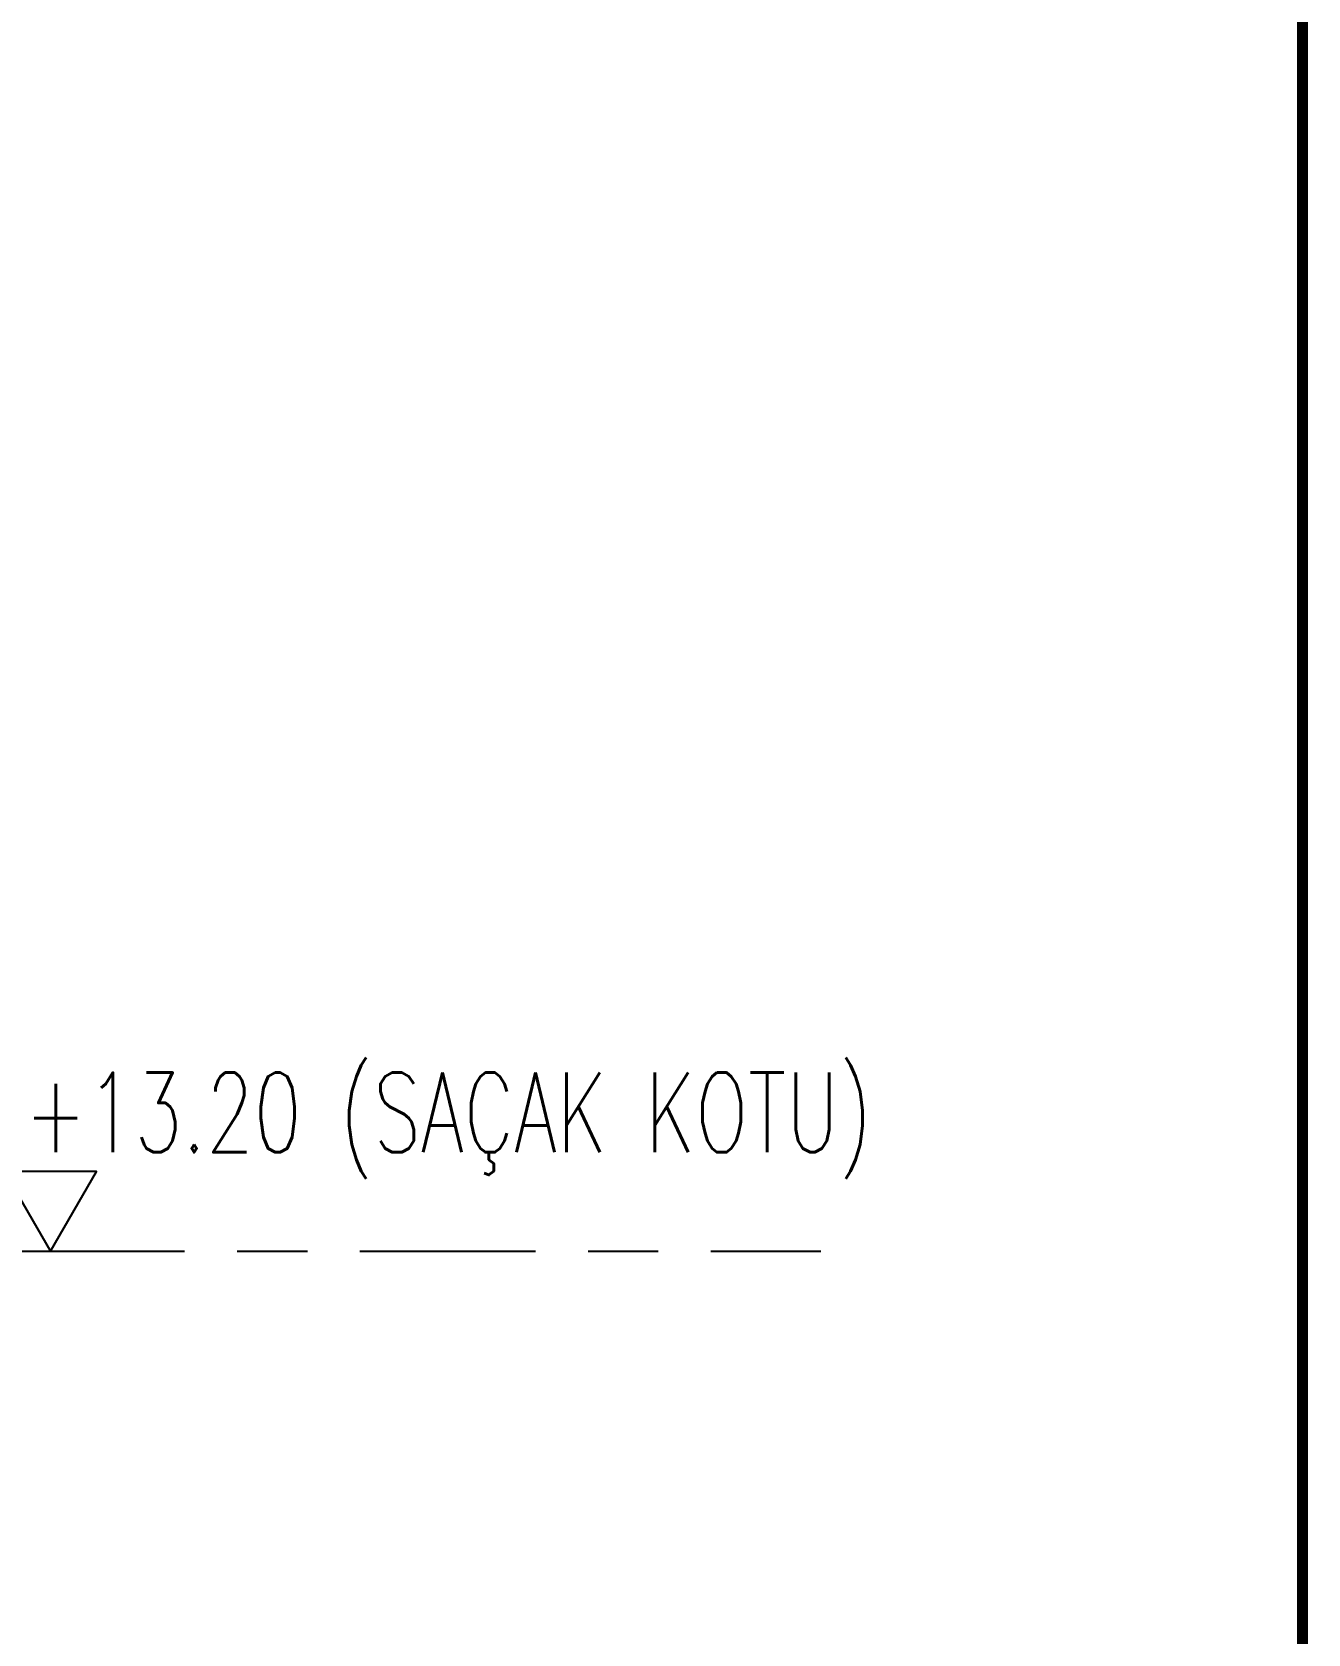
# Model space of a CAD drawing. Header units: inches. Extents: x 21 to 32698, y 13 to 3712.
# Drawn here: x 24999.3 to 25230.2, y 3131.2 to 3421.1 of the extents above; entities that cross this region are included whole.
import ezdxf

# ---------------------------------------------------------------- set-up
doc = ezdxf.new("R2010")
doc.units = ezdxf.units.IN
doc.header["$MEASUREMENT"] = 0
doc.linetypes.add('Centre', pattern=[3.175, 0.635, -0.47625, 1.5875, -0.47625])
for name, color, linetype, lineweight in [('Z_MİM_-KM-FLOR-LEVL-1', 8, 'Continuous', 25), ('Z_MİM_-KM-FLOR-LEVL-2', 8, 'Centre', 25), ('Z_MİM__BM_Pafta', 8, 'Continuous', 25)]:
    doc.layers.add(name, color=color, linetype=linetype, lineweight=lineweight)
doc.styles.add('TEXT 1 romans', font='romans.shx', dxfattribs={"width": 0.7})

# ---------------------------------------------------------------- blocks, each defined once
blk = doc.blocks.new('*U15')
blk.add_lwpolyline([(-70.53, 0), (-30.53, 0), (-22.22, 14.4), (-38.85, 14.4), (-30.53, 0)])
at = {"color": 7, "style": 'TEXT 1 romans', "width": 0.7}
blk.add_attdef('+0.00', (-35.2, 17.9), '', height=14.4, dxfattribs=at)

msp = doc.modelspace()

# ---------------------------------------------------------------- linework, layer by layer
at = {"layer": 'Z_MİM_-KM-FLOR-LEVL-2', "ltscale": 20}
msp.add_line((20591.46, 3200.52), (25142.08, 3200.52), dxfattribs=at)
at = {"layer": 'Z_MİM__BM_Pafta', "transparency": 33554687, "const_width": 2}
msp.add_lwpolyline([(20495.89, 3662.98), (25229.23, 3662.98), (25229.23, 3075.26), (20495.89, 3075.26)], close=True, dxfattribs=at)

# ---------------------------------------------------------------- block references
at = {"layer": 'Z_MİM_-KM-FLOR-LEVL-1'}
msp.add_blockref('*U15', (25033.2, 3200.52), dxfattribs=at).add_auto_attribs({'+0.00': '+13.20 (SAÇAK KOTU)'})

doc.saveas('drawing.dxf')
